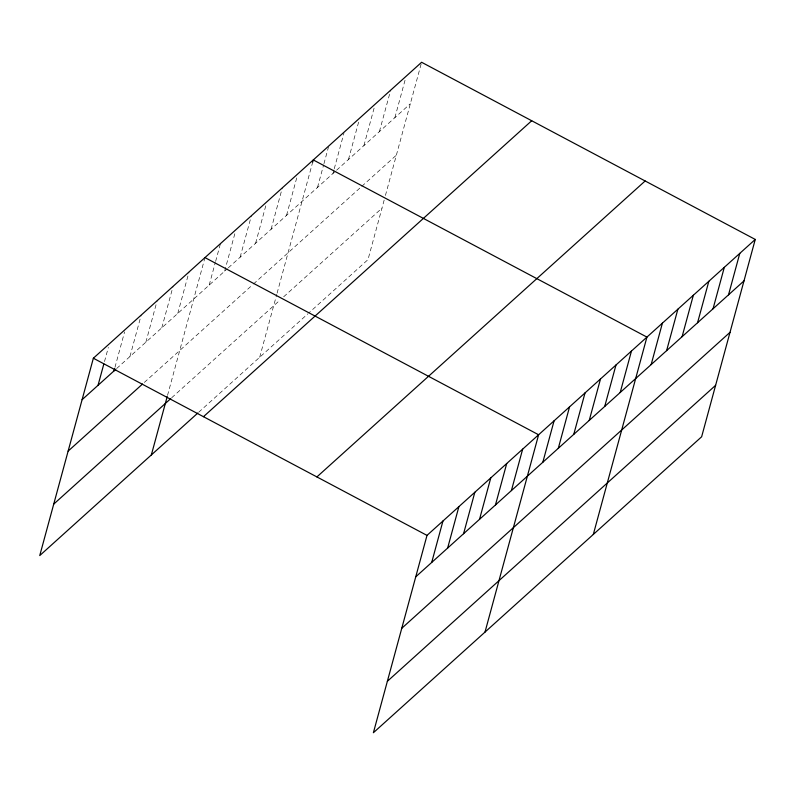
<?xml version="1.0" encoding="UTF-8"?>
<svg xmlns="http://www.w3.org/2000/svg" width="795" height="795" viewBox="0 0 795 795"><rect width="100%" height="100%" fill="white"/><g stroke="black" fill="none" stroke-linecap="round" stroke-linejoin="round"><path stroke-width="0.6" stroke-dasharray="3.98 2.98" d="M104.483 361.616L108.339 347.405M114.957 367.37L124.606 331.843M129.933 356.548L141.192 315.098M145.873 342.178L157.142 300.729M161.822 327.798L173.081 286.349M177.762 313.429L189.021 271.979M167.516 395.433L204.643 258.792M209.184 285.097L215.296 262.598M215.614 261.416L220.444 243.648M224.657 271.145L235.598 230.888M240.13 257.192L251.389 215.743M255.602 243.24L266.544 202.983M271.075 229.288L282.334 187.839M286.548 215.336L297.489 175.079M259.677 357.273L276.779 294.309M277.097 293.156L312.644 162.309M317.503 187.431L323.615 164.933M323.933 163.75L328.444 147.174M332.976 173.479L333.94 169.931M334.258 168.749L343.917 133.222M348.448 159.527L359.39 119.27M363.921 145.574L374.862 105.318M379.394 131.622L390.663 90.183M394.877 117.67L405.808 77.413M384.164 200.102L367.996 259.607L308.828 312.962M385.416 195.49L421.608 62.278M116.646 368.532L227.39 268.68M228.294 267.865L335.709 171.014M336.613 170.2L410.349 103.718M144.302 382.435L252.552 284.839M253.456 284.014L360.87 187.173M361.785 186.348L396.367 155.164M171.7 397.748L280.019 300.083M283.666 296.803L381.968 208.171M198.68 412.267L307.913 313.777"/><path stroke-width="1.19" d="M755.25 239.434L427.004 535.393L373.392 732.722L701.637 436.773L755.25 239.434L421.608 62.278L93.363 358.227L39.75 555.566L197.776 413.082M98.043 385.297L103.837 363.981M113.993 370.927L114.639 368.552M151.348 454.939L167.208 396.586M312.644 162.309L313.29 159.934L646.931 337.1L593.318 534.439M431.695 562.462L442.954 521.013M447.635 548.083L458.894 506.644M463.574 533.713L474.834 492.264M479.524 519.334L490.783 477.884M495.464 504.964L506.723 463.515M511.404 490.585L522.663 449.135M485 632.105L538.613 434.766L204.971 257.6M542.826 462.263L554.085 420.813M558.299 448.31L569.558 406.861M573.771 434.358L585.031 392.909M589.244 420.406L600.503 378.957M604.717 406.454L615.986 365.004M620.199 392.501L631.459 351.052M651.145 364.597L662.404 323.148M666.617 350.645L677.877 309.195M682.09 336.692L693.349 295.243M697.563 322.74L708.832 281.291M713.045 308.788L724.305 267.339M728.518 294.836L739.777 253.386M82.104 399.676L115.762 369.327M68.132 451.123L142.534 384.035M53.722 504.119L170.786 398.573M203.47 416.689L531.706 120.741M316.907 476.921L645.152 180.972M415.745 576.832L743.991 280.883M401.773 628.279L730.009 332.33M387.374 681.285L715.609 385.327M93.363 358.227L427.004 535.393"/></g></svg>
